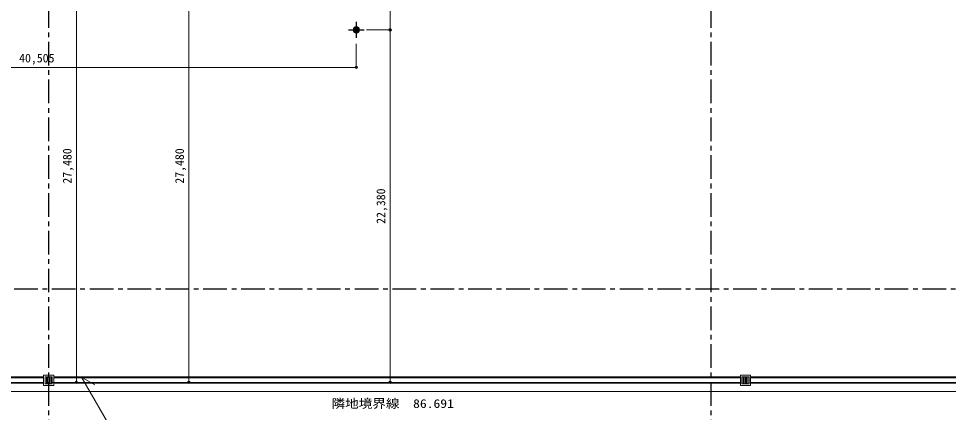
# Model space of a CAD drawing. Units: millimetres at full size, sheet at 1:300. Extents: x -120150 to 120150, y -84600 to 84600.
# Drawn here: x -24283 to 34670, y -44753 to -19750 of the extents above; entities that cross this region are included whole.
import ezdxf
from ezdxf.enums import TextEntityAlignment as Align

# ---------------------------------------------------------------- set-up
doc = ezdxf.new("R2010")
doc.units = ezdxf.units.MM
doc.header["$LTSCALE"] = 300
doc.header["$PDMODE"] = 32
doc.header["$PDSIZE"] = 150
doc.linetypes.add('CHAIN1', pattern=[8, 5, -1, 1, -1])
for name, color, linetype, lineweight in [('0-5_姿線', 7, 'Continuous', 13), ('0-6_文字線', 5, 'Continuous', 13), ('4-5_室別面積', 7, 'Continuous', 18), ('4-A_家具線', 1, 'Continuous', 18)]:
    doc.layers.add(name, color=color, linetype=linetype, lineweight=lineweight)
for name, color, linetype in [('4-1_庇', 7, 'CHAIN1'), ('4-D_強調線', 4, 'Continuous'), ('A-0_残杭', 3, 'CHAIN1')]:
    doc.layers.add(name, color=color, linetype=linetype)
doc.styles.add('ＭＳ ゴシック', font='')
doc.styles.get('ＭＳ ゴシック').set_extended_font_data('MS Gothic')

msp = doc.modelspace()

# ---------------------------------------------------------------- hatches: boundary and pattern name
at = {"layer": '4-5_室別面積'}
msp.add_hatch(color=1, dxfattribs=at).paths.add_polyline_path([(-2672.9, -20465.9, 1), (-3072.9, -20465.9, 1)])
at = {"layer": 'A-0_残杭'}
msp.add_hatch(color=1, dxfattribs=at).paths.add_polyline_path([(-2697.9, -20465.9, 1), (-3047.9, -20465.9, 1)])

# ---------------------------------------------------------------- linework, layer by layer
at = {"layer": '0-5_姿線'}
msp.add_line((-44271.9, -43416), (43228.1, -43416), dxfattribs=at)
at = {"layer": '4-1_庇'}
for p, q in [((-22372.9, -58727.9), (-22372.9, -3962.7)), ((19627.1, -58727.9), (19627.1, -3915.9)), ((-29372.9, -36915.9), (62387.3, -36915.9))]:
    msp.add_line(p, q, dxfattribs=at)
at = {"layer": '4-5_室別面積'}
for p, q in [((-22697.9, -43037.9), (-22697.9, -42387.9)), ((-22697.9, -42387.9), (-22047.9, -42387.9)), ((-22047.9, -42387.9), (-22047.9, -43037.9)), ((21478.4, -43037.9), (21478.4, -42387.9)), ((21478.4, -42387.9), (22128.4, -42387.9)), ((22128.4, -42387.9), (22128.4, -43037.9)), ((-43427.9, -42896), (-22697.9, -42896)), ((-43027.9, -42496), (-22697.9, -42496)), ((-22522.9, -42487.9), (-22222.9, -42487.9)), ((-22522.9, -42937.9), (-22522.9, -42487.9)), ((-22447.9, -42937.9), (-22447.9, -42487.9)), ((-22372.9, -42937.9), (-22372.9, -42487.9)), ((-22297.9, -42937.9), (-22297.9, -42487.9)), ((-22222.9, -42937.9), (-22222.9, -42487.9)), ((-22047.9, -42496), (21478.4, -42496)), ((-22047.9, -42896), (21478.4, -42896)), ((-20300.9, -42514.3), (-19455.5, -43002.5)), ((-9256.5, -61643.8), (-20300.9, -42514.3)), ((21653.4, -42487.9), (21953.4, -42487.9)), ((21653.4, -42937.9), (21653.4, -42487.9)), ((21728.4, -42937.9), (21728.4, -42487.9)), ((21803.4, -42937.9), (21803.4, -42487.9)), ((21878.4, -42937.9), (21878.4, -42487.9)), ((21953.4, -42937.9), (21953.4, -42487.9)), ((22128.4, -42496), (42244.4, -42496)), ((22128.4, -42896), (42646, -42896)), ((-22047.9, -43037.9), (-22697.9, -43037.9)), ((22128.4, -43037.9), (21478.4, -43037.9))]:
    msp.add_line(p, q, dxfattribs=at)
for points in [[(-22597.9, -42487.9), (-22147.9, -42487.9), (-22147.9, -42937.9), (-22597.9, -42937.9)], [(21578.4, -42487.9), (22028.4, -42487.9), (22028.4, -42937.9), (21578.4, -42937.9)]]:
    msp.add_lwpolyline(points, close=True, dxfattribs=at)
msp.add_circle((-2872.9, -20465.9), 200, dxfattribs=at)
at = {"layer": '4-A_家具線'}
for p, q in [((-724.8, -20465.9), (-724.8, -4365.9)), ((-20612.9, -42846), (-20612.9, -15365.9)), ((-13489.2, -42846), (-13489.2, -15365.9)), ((-724.8, -20465.9), (-2224.8, -20465.9)), ((-724.8, -42846), (-724.8, -20465.9)), ((-2872.9, -22848), (-2872.9, -21348)), ((-43377.9, -22848), (-2872.9, -22848)), ((-20612.9, -42846), (-22112.9, -42846)), ((-13489.2, -42846), (-14989.2, -42846)), ((-724.8, -42846), (-2224.8, -42846))]:
    msp.add_line(p, q, dxfattribs=at)
for p in [(-724.8, -20465.9), (-2872.9, -22848), (-20612.9, -42846), (-13489.2, -42846), (-724.8, -42846)]:
    msp.add_point(p, dxfattribs=at)
at = {"layer": '4-D_強調線'}
for p, q in [((-43377.9, -42846), (-22697.9, -42846)), ((-43077.9, -42546), (-22697.9, -42546)), ((-22047.9, -42546), (21478.4, -42546)), ((-22047.9, -42846), (21478.4, -42846)), ((22128.4, -42546), (42294.6, -42546)), ((22128.4, -42846), (42595.8, -42846))]:
    msp.add_line(p, q, dxfattribs=at)
at = {"layer": 'A-0_残杭'}
for p, q in [((-2872.9, -19965.9), (-2872.9, -20965.9)), ((-3372.9, -20465.9), (-2372.9, -20465.9))]:
    msp.add_line(p, q, dxfattribs=at)

# ---------------------------------------------------------------- texts
at = {"layer": '0-6_文字線', "style": 'ＭＳ ゴシック', "width": 1.15}
msp.add_text('隣地境界線  86.691', height=549.9, dxfattribs=at).set_placement((-4441.4, -44631.8), align=Align.BOTTOM_LEFT)
at = {"layer": '4-A_家具線', "style": 'ＭＳ ゴシック'}
msp.add_text('40,505', height=549.9, dxfattribs=at).set_placement((-24250.4, -22698), align=Align.BOTTOM_LEFT)
for s, p in [('27,480', (-20762.9, -30231)), ('27,480', (-13639.2, -30231)), ('22,380', (-874.8, -32781))]:
    msp.add_text(s, height=549.9, rotation=90, dxfattribs=at).set_placement(p, align=Align.BOTTOM_LEFT)

doc.saveas('drawing.dxf')
